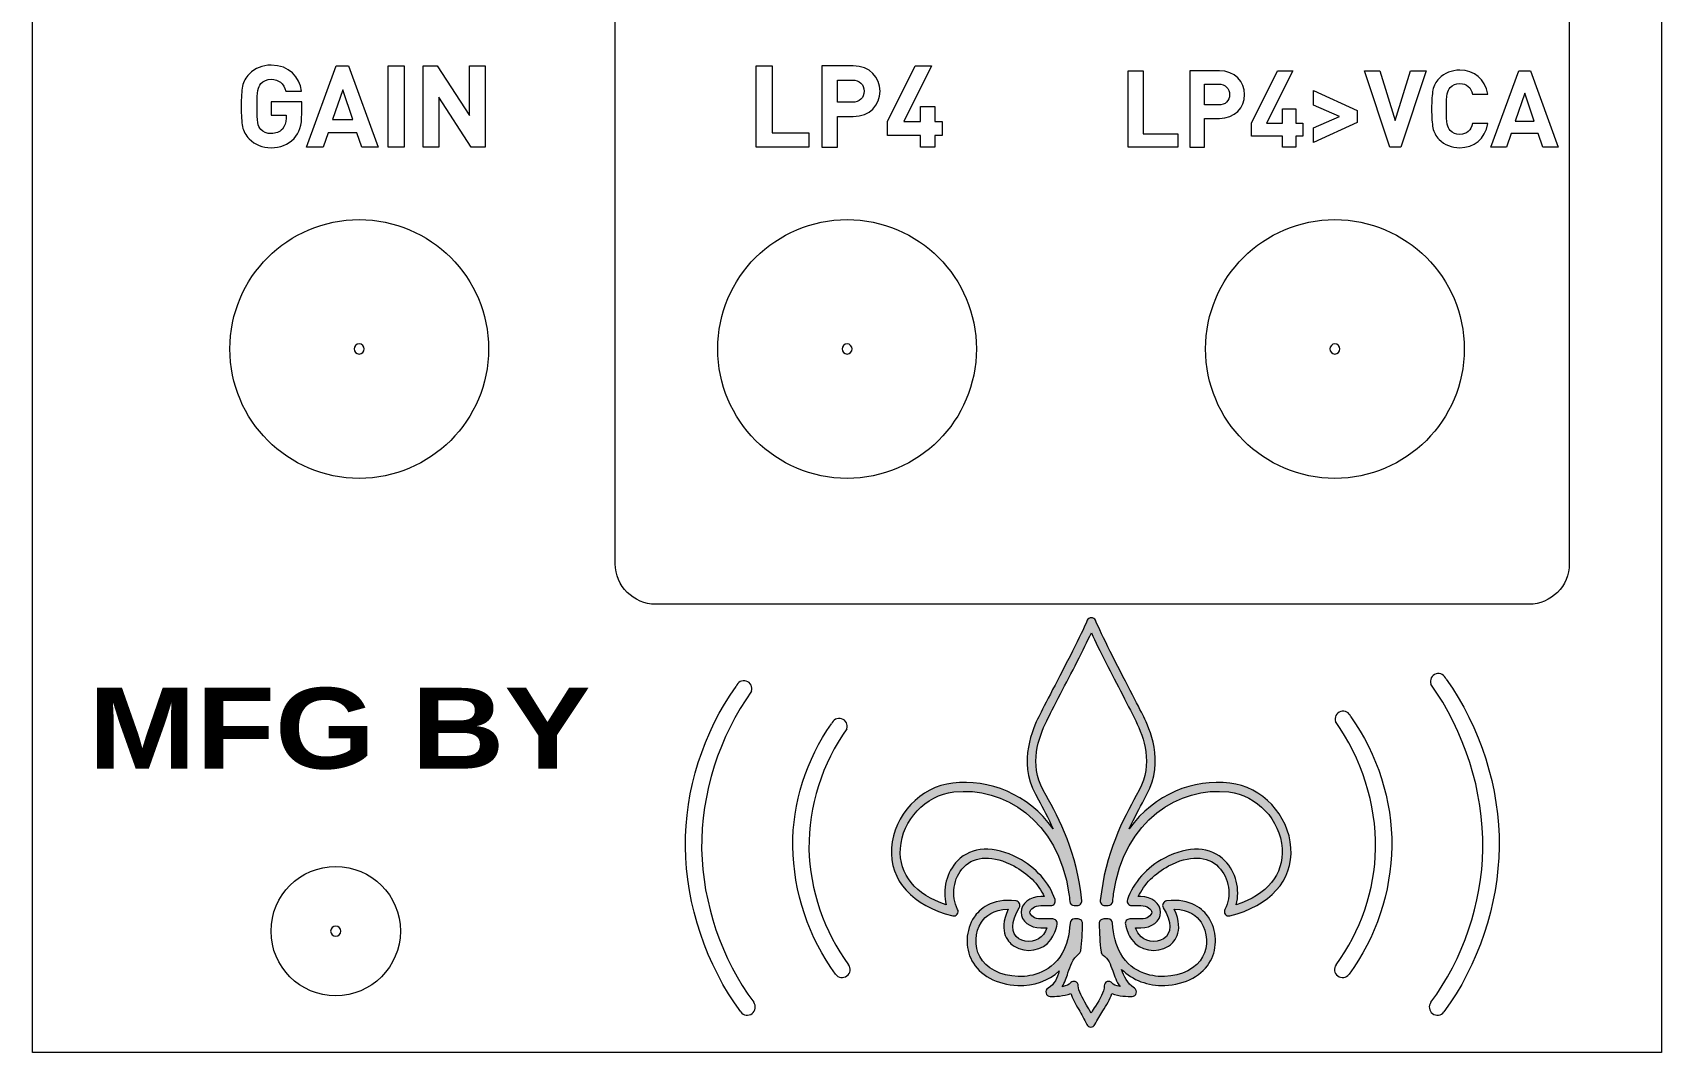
# Model space of a CAD drawing. Header units: inches. Extents: x 85 to 125, y -208 to -80.
# Drawn here: x 84.81 to 125.11, y -208.33 to -183.1 of the extents above; entities that cross this region are included whole.
import ezdxf

# ---------------------------------------------------------------- set-up
doc = ezdxf.new("R2010")
doc.units = ezdxf.units.IN
doc.header["$MEASUREMENT"] = 0
doc.layers.add('cut rectangle', color=7, linetype='Continuous')
doc.layers.add('drawing', color=7, linetype='Continuous')

# ---------------------------------------------------------------- blocks, each defined once
blk = doc.blocks.new('block 8')
at = {"layer": 'drawing', "color": 7, "lineweight": 9, "true_color": 0xffffff}
for points in [[(92.949, -185.935), (92.83, -185.579), (92.116, -185.579), (91.995, -185.935), (91.586, -185.935), (92.317, -183.926), (92.624, -183.926), (93.358, -185.935), (92.949, -185.935)], [(93.607, -185.935), (93.607, -183.926), (93.999, -183.926), (93.999, -185.935), (93.607, -185.935)], [(95.656, -185.935), (94.86, -184.702), (94.86, -185.935), (94.468, -185.935), (94.468, -183.926), (94.818, -183.926), (95.613, -185.156), (95.613, -183.926), (96.006, -183.926), (96.006, -185.935), (95.656, -185.935)], [(92.48, -184.519), (92.226, -185.249), (92.726, -185.249), (92.48, -184.519)]]:
    blk.add_lwpolyline(points, dxfattribs=at)
blk.add_open_spline([(91.274, -185.723), (91.119, -185.881), (90.933, -185.952), (90.707, -185.952), (90.493, -185.952), (90.312, -185.878), (90.165, -185.732), (90.078, -185.644), (90.024, -185.543), (90.002, -185.43), (89.979, -185.317), (89.968, -185.151), (89.968, -184.93), (89.968, -184.711), (89.979, -184.544), (90.002, -184.431), (90.024, -184.315), (90.078, -184.217), (90.165, -184.129), (90.312, -183.983), (90.493, -183.909), (90.707, -183.909), (91.164, -183.909), (91.41, -184.203), (91.463, -184.552), (91.463, -184.552), (91.068, -184.552), (91.068, -184.552), (91.02, -184.358), (90.902, -184.259), (90.707, -184.259), (90.603, -184.259), (90.518, -184.296), (90.456, -184.366), (90.383, -184.459), (90.36, -184.533), (90.36, -184.93), (90.36, -185.326), (90.377, -185.405), (90.456, -185.498), (90.515, -185.568), (90.6, -185.602), (90.707, -185.602), (90.823, -185.602), (90.916, -185.565), (90.987, -185.489), (91.046, -185.422), (91.077, -185.331), (91.077, -185.221), (91.077, -185.221), (91.077, -185.145), (91.077, -185.145), (91.077, -185.145), (90.707, -185.145), (90.707, -185.145), (90.707, -185.145), (90.707, -184.818), (90.707, -184.818), (90.707, -184.818), (91.466, -184.818), (91.466, -184.818), (91.466, -184.818), (91.466, -185.111), (91.466, -185.111), (91.466, -185.405), (91.413, -185.577), (91.274, -185.723)], degree=3, knots=[0, 0, 0, 0, 1, 1, 1, 2, 2, 2, 3, 3, 3, 4, 4, 4, 5, 5, 5, 6, 6, 6, 7, 7, 7, 8, 8, 8, 9, 9, 9, 10, 10, 10, 11, 11, 11, 12, 12, 12, 13, 13, 13, 14, 14, 14, 15, 15, 15, 16, 16, 16, 17, 17, 17, 18, 18, 18, 19, 19, 19, 20, 20, 20, 21, 21, 21, 22, 22, 22, 22], dxfattribs=at)
blk = doc.blocks.new('block 9')
at = {"layer": 'drawing', "color": 7, "lineweight": 9, "true_color": 0xffffff}
for points in [[(114.901, -172.045), (115.294, -172.045), (115.294, -173.705), (116.204, -173.705), (116.204, -174.054), (114.901, -174.054), (114.901, -172.045)], [(104.012, -185.935), (102.708, -185.935), (102.708, -183.926), (103.101, -183.926), (103.101, -185.585), (104.012, -185.585), (104.012, -185.935)], [(107.315, -185.65), (107.131, -185.65), (107.131, -185.935), (106.779, -185.935), (106.779, -185.65), (105.958, -185.65), (105.958, -185.303), (106.646, -183.926), (107.047, -183.926), (106.359, -185.303), (106.779, -185.303), (106.779, -184.928), (107.131, -184.928), (107.131, -185.303), (107.315, -185.303), (107.315, -185.65)], [(113.14, -185.935), (111.916, -185.935), (111.916, -184.049), (112.285, -184.049), (112.285, -185.607), (113.14, -185.607), (113.14, -185.935)], [(116.237, -185.668), (116.065, -185.668), (116.065, -185.935), (115.733, -185.935), (115.733, -185.668), (114.962, -185.668), (114.962, -185.342), (115.609, -184.049), (115.985, -184.049), (115.339, -185.342), (115.733, -185.342), (115.733, -184.989), (116.065, -184.989), (116.065, -185.342), (116.237, -185.342), (116.237, -185.668)], [(118.66, -185.935), (118.384, -185.935), (117.762, -184.049), (118.144, -184.049), (118.522, -185.278), (118.901, -184.049), (119.286, -184.049), (118.66, -185.935)], [(122.171, -185.935), (122.058, -185.601), (121.389, -185.601), (121.275, -185.935), (120.89, -185.935), (121.577, -184.049), (121.865, -184.049), (122.554, -185.935), (122.171, -185.935)], [(117.576, -185.329), (116.5, -185.824), (116.5, -185.461), (117.138, -185.18), (116.5, -184.896), (116.5, -184.533), (117.576, -185.029), (117.576, -185.329)], [(121.492, -185.291), (121.96, -185.291), (121.73, -184.605), (121.492, -185.291)]]:
    blk.add_lwpolyline(points, dxfattribs=at)
for points, knots in [([(121.828, -170.989), (121.828, -170.989), (100.224, -170.989), (100.224, -170.989), (99.674, -170.989), (99.224, -171.44), (99.224, -171.99), (99.224, -171.99), (99.224, -196.242), (99.224, -196.242), (99.224, -196.793), (99.674, -197.243), (100.224, -197.243), (100.224, -197.243), (121.828, -197.243), (121.828, -197.243), (122.378, -197.243), (122.828, -196.793), (122.828, -196.242), (122.828, -196.242), (122.828, -171.99), (122.828, -171.99), (122.828, -171.44), (122.378, -170.989), (121.828, -170.989)], [0, 0, 0, 0, 1, 1, 1, 2, 2, 2, 3, 3, 3, 4, 4, 4, 5, 5, 5, 6, 6, 6, 7, 7, 7, 8, 8, 8, 8]), ([(103.432, -174.054), (103.432, -174.054), (102.591, -174.054), (102.591, -174.054), (102.591, -174.054), (102.591, -172.045), (102.591, -172.045), (102.591, -172.045), (103.398, -172.045), (103.398, -172.045), (103.791, -172.045), (104.019, -172.265), (104.019, -172.61), (104.019, -172.833), (103.872, -172.977), (103.771, -173.025), (103.892, -173.081), (104.047, -173.208), (104.047, -173.476), (104.047, -173.851), (103.791, -174.054), (103.432, -174.054)], [0, 0, 0, 0, 1, 1, 1, 2, 2, 2, 3, 3, 3, 4, 4, 4, 5, 5, 5, 6, 6, 6, 7, 7, 7, 7]), ([(105.228, -173.298), (105.228, -173.298), (104.841, -173.298), (104.841, -173.298), (104.841, -173.298), (104.841, -174.054), (104.841, -174.054), (104.841, -174.054), (104.449, -174.054), (104.449, -174.054), (104.449, -174.054), (104.449, -172.045), (104.449, -172.045), (104.449, -172.045), (105.228, -172.045), (105.228, -172.045), (105.642, -172.045), (105.891, -172.33), (105.891, -172.672), (105.891, -173.013), (105.642, -173.298), (105.228, -173.298)], [0, 0, 0, 0, 1, 1, 1, 2, 2, 2, 3, 3, 3, 4, 4, 4, 5, 5, 5, 6, 6, 6, 7, 7, 7, 7]), ([(107.376, -173.724), (107.376, -173.724), (107.376, -174.054), (107.376, -174.054), (107.376, -174.054), (106.154, -174.054), (106.154, -174.054), (106.154, -174.054), (106.154, -173.724), (106.154, -173.724), (106.154, -173.724), (106.905, -172.853), (106.905, -172.853), (106.978, -172.765), (107.009, -172.703), (107.009, -172.61), (107.009, -172.46), (106.921, -172.358), (106.766, -172.358), (106.645, -172.358), (106.521, -172.42), (106.521, -172.615), (106.521, -172.615), (106.154, -172.615), (106.154, -172.615), (106.154, -172.249), (106.422, -172.028), (106.766, -172.028), (107.122, -172.028), (107.376, -172.251), (107.376, -172.613), (107.376, -172.807), (107.3, -172.912), (107.161, -173.073), (107.161, -173.073), (106.6, -173.724), (106.6, -173.724), (106.6, -173.724), (107.376, -173.724), (107.376, -173.724)], [0, 0, 0, 0, 1, 1, 1, 2, 2, 2, 3, 3, 3, 4, 4, 4, 5, 5, 5, 6, 6, 6, 7, 7, 7, 8, 8, 8, 9, 9, 9, 10, 10, 10, 11, 11, 11, 12, 12, 12, 13, 13, 13, 13]), ([(116.524, -172.045), (116.524, -172.045), (117.303, -172.045), (117.303, -172.045), (117.718, -172.045), (117.966, -172.33), (117.966, -172.672), (117.966, -173.013), (117.718, -173.298), (117.303, -173.298), (117.303, -173.298), (116.916, -173.298), (116.916, -173.298), (116.916, -173.298), (116.916, -174.054), (116.916, -174.054), (116.916, -174.054), (116.524, -174.054), (116.524, -174.054), (116.524, -174.054), (116.524, -172.045), (116.524, -172.045)], [0, 0, 0, 0, 1, 1, 1, 2, 2, 2, 3, 3, 3, 4, 4, 4, 5, 5, 5, 6, 6, 6, 7, 7, 7, 7]), ([(118.229, -173.724), (118.229, -173.724), (118.98, -172.853), (118.98, -172.853), (119.054, -172.765), (119.085, -172.703), (119.085, -172.61), (119.085, -172.46), (118.997, -172.358), (118.841, -172.358), (118.72, -172.358), (118.596, -172.42), (118.596, -172.615), (118.596, -172.615), (118.229, -172.615), (118.229, -172.615), (118.229, -172.249), (118.497, -172.028), (118.841, -172.028), (119.197, -172.028), (119.451, -172.251), (119.451, -172.613), (119.451, -172.807), (119.375, -172.912), (119.237, -173.073), (119.237, -173.073), (118.675, -173.724), (118.675, -173.724), (118.675, -173.724), (119.451, -173.724), (119.451, -173.724), (119.451, -173.724), (119.451, -174.054), (119.451, -174.054), (119.451, -174.054), (118.229, -174.054), (118.229, -174.054), (118.229, -174.054), (118.229, -173.724), (118.229, -173.724)], [0, 0, 0, 0, 1, 1, 1, 2, 2, 2, 3, 3, 3, 4, 4, 4, 5, 5, 5, 6, 6, 6, 7, 7, 7, 8, 8, 8, 9, 9, 9, 10, 10, 10, 11, 11, 11, 12, 12, 12, 13, 13, 13, 13]), ([(103.627, -172.627), (103.627, -172.489), (103.534, -172.395), (103.367, -172.395), (103.367, -172.395), (102.984, -172.395), (102.984, -172.395), (102.984, -172.395), (102.984, -172.858), (102.984, -172.858), (102.984, -172.858), (103.367, -172.858), (103.367, -172.858), (103.534, -172.858), (103.627, -172.765), (103.627, -172.627)], [0, 0, 0, 0, 1, 1, 1, 2, 2, 2, 3, 3, 3, 4, 4, 4, 5, 5, 5, 5]), ([(105.208, -172.395), (105.208, -172.395), (104.841, -172.395), (104.841, -172.395), (104.841, -172.395), (104.841, -172.946), (104.841, -172.946), (104.841, -172.946), (105.208, -172.946), (105.208, -172.946), (105.386, -172.946), (105.498, -172.836), (105.498, -172.672), (105.498, -172.508), (105.386, -172.395), (105.208, -172.395)], [0, 0, 0, 0, 1, 1, 1, 2, 2, 2, 3, 3, 3, 4, 4, 4, 5, 5, 5, 5]), ([(117.574, -172.672), (117.574, -172.508), (117.461, -172.395), (117.283, -172.395), (117.283, -172.395), (116.916, -172.395), (116.916, -172.395), (116.916, -172.395), (116.916, -172.946), (116.916, -172.946), (116.916, -172.946), (117.283, -172.946), (117.283, -172.946), (117.461, -172.946), (117.574, -172.836), (117.574, -172.672)], [0, 0, 0, 0, 1, 1, 1, 2, 2, 2, 3, 3, 3, 4, 4, 4, 5, 5, 5, 5]), ([(103.393, -173.211), (103.393, -173.211), (102.984, -173.211), (102.984, -173.211), (102.984, -173.211), (102.984, -173.705), (102.984, -173.705), (102.984, -173.705), (103.393, -173.705), (103.393, -173.705), (103.57, -173.705), (103.655, -173.592), (103.655, -173.456), (103.655, -173.321), (103.57, -173.211), (103.393, -173.211)], [0, 0, 0, 0, 1, 1, 1, 2, 2, 2, 3, 3, 3, 4, 4, 4, 5, 5, 5, 5]), ([(105.111, -185.179), (105.111, -185.179), (104.724, -185.179), (104.724, -185.179), (104.724, -185.179), (104.724, -185.935), (104.724, -185.935), (104.724, -185.935), (104.332, -185.935), (104.332, -185.935), (104.332, -185.935), (104.332, -183.926), (104.332, -183.926), (104.332, -183.926), (105.111, -183.926), (105.111, -183.926), (105.525, -183.926), (105.773, -184.211), (105.773, -184.552), (105.773, -184.894), (105.525, -185.179), (105.111, -185.179)], [0, 0, 0, 0, 1, 1, 1, 2, 2, 2, 3, 3, 3, 4, 4, 4, 5, 5, 5, 6, 6, 6, 7, 7, 7, 7]), ([(114.169, -185.225), (114.169, -185.225), (113.806, -185.225), (113.806, -185.225), (113.806, -185.225), (113.806, -185.935), (113.806, -185.935), (113.806, -185.935), (113.438, -185.935), (113.438, -185.935), (113.438, -185.935), (113.438, -184.049), (113.438, -184.049), (113.438, -184.049), (114.169, -184.049), (114.169, -184.049), (114.558, -184.049), (114.792, -184.316), (114.792, -184.637), (114.792, -184.957), (114.558, -185.225), (114.169, -185.225)], [0, 0, 0, 0, 1, 1, 1, 2, 2, 2, 3, 3, 3, 4, 4, 4, 5, 5, 5, 6, 6, 6, 7, 7, 7, 7]), ([(119.883, -185.524), (119.938, -185.591), (120.018, -185.622), (120.119, -185.622), (120.296, -185.622), (120.396, -185.516), (120.436, -185.355), (120.436, -185.355), (120.81, -185.355), (120.81, -185.355), (120.746, -185.739), (120.476, -185.951), (120.116, -185.951), (119.915, -185.951), (119.745, -185.882), (119.607, -185.744), (119.525, -185.662), (119.475, -185.567), (119.453, -185.461), (119.432, -185.355), (119.421, -185.199), (119.421, -184.992), (119.421, -184.785), (119.432, -184.629), (119.453, -184.523), (119.475, -184.414), (119.525, -184.322), (119.607, -184.24), (119.745, -184.102), (119.915, -184.033), (120.116, -184.033), (120.479, -184.033), (120.746, -184.245), (120.81, -184.629), (120.81, -184.629), (120.436, -184.629), (120.436, -184.629), (120.396, -184.467), (120.296, -184.362), (120.119, -184.362), (120.018, -184.362), (119.938, -184.393), (119.883, -184.459), (119.805, -184.541), (119.789, -184.626), (119.789, -184.992), (119.789, -185.358), (119.805, -185.442), (119.883, -185.524)], [0, 0, 0, 0, 1, 1, 1, 2, 2, 2, 3, 3, 3, 4, 4, 4, 5, 5, 5, 6, 6, 6, 7, 7, 7, 8, 8, 8, 9, 9, 9, 10, 10, 10, 11, 11, 11, 12, 12, 12, 13, 13, 13, 14, 14, 14, 15, 15, 15, 16, 16, 16, 16]), ([(105.091, -184.276), (105.091, -184.276), (104.724, -184.276), (104.724, -184.276), (104.724, -184.276), (104.724, -184.826), (104.724, -184.826), (104.724, -184.826), (105.091, -184.826), (105.091, -184.826), (105.268, -184.826), (105.381, -184.716), (105.381, -184.552), (105.381, -184.389), (105.268, -184.276), (105.091, -184.276)], [0, 0, 0, 0, 1, 1, 1, 2, 2, 2, 3, 3, 3, 4, 4, 4, 5, 5, 5, 5]), ([(114.15, -184.377), (114.15, -184.377), (113.806, -184.377), (113.806, -184.377), (113.806, -184.377), (113.806, -184.894), (113.806, -184.894), (113.806, -184.894), (114.15, -184.894), (114.15, -184.894), (114.318, -184.894), (114.423, -184.79), (114.423, -184.637), (114.423, -184.483), (114.318, -184.377), (114.15, -184.377)], [0, 0, 0, 0, 1, 1, 1, 2, 2, 2, 3, 3, 3, 4, 4, 4, 5, 5, 5, 5])]:
    blk.add_open_spline(points, degree=3, knots=knots, dxfattribs=at)
blk = doc.blocks.new('block 10')
at = {"layer": 'cut rectangle', "color": 7, "lineweight": 15, "true_color": 0xffffff}
blk.add_open_spline([(121.092, -203.244), (121.074, -204.679), (120.579, -206.175), (119.723, -207.327)], degree=3, dxfattribs=at)
blk = doc.blocks.new('block 11')
at = {"layer": 'cut rectangle', "color": 7, "lineweight": 15, "true_color": 0xffffff}
blk.add_open_spline([(119.781, -199.098), (120.629, -200.273), (121.11, -201.795), (121.092, -203.244)], degree=3, dxfattribs=at)
blk = doc.blocks.new('block 12')
at = {"layer": 'cut rectangle', "color": 7, "lineweight": 15, "true_color": 0xffffff}
blk.add_open_spline([(120.692, -203.303), (120.71, -201.875), (120.236, -200.376), (119.4, -199.218)], degree=3, dxfattribs=at)
blk = doc.blocks.new('block 13')
at = {"layer": 'cut rectangle', "color": 7, "lineweight": 15, "true_color": 0xffffff}
blk.add_open_spline([(119.403, -207.089), (120.198, -206.019), (120.669, -204.636), (120.692, -203.303)], degree=3, dxfattribs=at)
blk = doc.blocks.new('block 14')
at = {"layer": 'cut rectangle', "color": 7, "lineweight": 15, "true_color": 0xffffff}
blk.add_open_spline([(118.436, -203.233), (118.422, -204.345), (118.041, -205.505), (117.378, -206.397)], degree=3, dxfattribs=at)
blk = doc.blocks.new('block 15')
at = {"layer": 'cut rectangle', "color": 7, "lineweight": 15, "true_color": 0xffffff}
blk.add_open_spline([(117.422, -200.028), (118.078, -200.937), (118.45, -202.113), (118.436, -203.233)], degree=3, dxfattribs=at)
blk = doc.blocks.new('block 16')
at = {"layer": 'cut rectangle', "color": 7, "lineweight": 15, "true_color": 0xffffff}
blk.add_open_spline([(118.036, -203.292), (118.05, -202.193), (117.685, -201.04), (117.042, -200.148)], degree=3, dxfattribs=at)
blk = doc.blocks.new('block 17')
at = {"layer": 'cut rectangle', "color": 7, "lineweight": 15, "true_color": 0xffffff}
blk.add_open_spline([(117.057, -206.159), (117.66, -205.349), (118.017, -204.302), (118.036, -203.292)], degree=3, dxfattribs=at)
blk = doc.blocks.new('block 18')
at = {"layer": 'cut rectangle', "color": 7, "lineweight": 15, "true_color": 0xffffff}
blk.add_open_spline([(104.016, -203.292), (104.035, -204.302), (104.392, -205.349), (104.994, -206.159)], degree=3, dxfattribs=at)
blk = doc.blocks.new('block 19')
at = {"layer": 'cut rectangle', "color": 7, "lineweight": 15, "true_color": 0xffffff}
blk.add_open_spline([(104.954, -200.325), (104.347, -201.166), (104.003, -202.255), (104.016, -203.292)], degree=3, dxfattribs=at)
blk = doc.blocks.new('block 20')
at = {"layer": 'cut rectangle', "color": 7, "lineweight": 15, "true_color": 0xffffff}
blk.add_open_spline([(103.616, -203.233), (103.603, -202.175), (103.954, -201.063), (104.574, -200.205)], degree=3, dxfattribs=at)
blk = doc.blocks.new('block 21')
at = {"layer": 'cut rectangle', "color": 7, "lineweight": 15, "true_color": 0xffffff}
blk.add_open_spline([(104.674, -206.397), (104.011, -205.505), (103.63, -204.345), (103.616, -203.233)], degree=3, dxfattribs=at)
blk = doc.blocks.new('block 22')
at = {"layer": 'cut rectangle', "color": 7, "lineweight": 15, "true_color": 0xffffff}
blk.add_open_spline([(101.36, -203.303), (101.383, -204.636), (101.854, -206.019), (102.649, -207.089)], degree=3, dxfattribs=at)
blk = doc.blocks.new('block 23')
at = {"layer": 'cut rectangle', "color": 7, "lineweight": 15, "true_color": 0xffffff}
blk.add_open_spline([(102.595, -199.395), (101.796, -200.503), (101.343, -201.937), (101.36, -203.303)], degree=3, dxfattribs=at)
blk = doc.blocks.new('block 24')
at = {"layer": 'cut rectangle', "color": 7, "lineweight": 15, "true_color": 0xffffff}
blk.add_open_spline([(100.96, -203.244), (100.943, -201.857), (101.403, -200.4), (102.215, -199.275)], degree=3, dxfattribs=at)
blk = doc.blocks.new('block 25')
at = {"layer": 'cut rectangle', "color": 7, "lineweight": 15, "true_color": 0xffffff}
blk.add_open_spline([(102.329, -207.327), (101.473, -206.175), (100.978, -204.679), (100.96, -203.244)], degree=3, dxfattribs=at)
blk = doc.blocks.new('block 26')
at = {"layer": 'cut rectangle', "true_color": 0xffffff}
h = blk.add_hatch(color=7, dxfattribs=at)
h.dxf.hatch_style = 2
edge = h.paths.add_edge_path()
edge.add_spline(control_points=[(110.989, -207.704), (110.989, -207.704), (110.988, -207.704), (110.988, -207.704), (110.945, -207.703), (110.906, -207.678), (110.889, -207.638), (110.831, -207.508), (110.76, -207.386), (110.691, -207.268), (110.608, -207.125), (110.533, -206.995), (110.491, -206.87), (110.322, -206.942), (110.096, -206.946), (109.985, -206.943), (109.936, -206.942), (109.894, -206.909), (109.882, -206.862), (109.869, -206.815), (109.889, -206.765), (109.931, -206.739), (110.1, -206.636), (110.15, -206.493), (110.209, -206.313), (109.943, -206.554), (109.586, -206.691), (109.182, -206.672), (108.675, -206.657), (108.22, -206.412), (108.048, -206.061), (107.869, -205.745), (107.889, -205.3), (108.101, -204.985), (108.226, -204.801), (108.525, -204.503), (109.138, -204.583), (109.174, -204.588), (109.206, -204.611), (109.222, -204.645), (109.238, -204.678), (109.237, -204.717), (109.218, -204.749), (109.006, -205.104), (109.002, -205.385), (109.208, -205.518), (109.398, -205.641), (109.695, -205.59), (109.818, -205.413), (109.853, -205.362), (109.882, -205.308), (109.904, -205.249), (109.904, -205.249), (109.755, -205.249), (109.755, -205.249), (109.479, -205.249), (109.263, -205.079), (109.263, -204.863), (109.263, -204.646), (109.479, -204.476), (109.755, -204.476), (109.755, -204.476), (109.837, -204.476), (109.837, -204.476), (109.691, -204.166), (109.425, -203.895), (109.087, -203.717), (108.573, -203.446), (108.132, -203.456), (107.848, -203.743), (107.587, -204.007), (107.519, -204.467), (107.694, -204.791), (107.715, -204.83), (107.711, -204.877), (107.684, -204.911), (107.658, -204.945), (107.614, -204.961), (107.571, -204.95), (106.572, -204.704), (106.007, -204.076), (106.059, -203.27), (106.11, -202.462), (106.775, -201.759), (107.571, -201.668), (108.468, -201.563), (109.437, -201.935), (110.058, -202.796), (109.934, -202.525), (109.805, -202.288), (109.691, -202.078), (109.691, -202.078), (109.618, -201.944), (109.618, -201.944), (109.175, -201.118), (109.57, -200.299), (109.699, -200.03), (109.76, -199.905), (109.89, -199.654), (110.045, -199.356), (110.348, -198.774), (110.763, -197.976), (110.9, -197.639), (110.933, -197.556), (111.07, -197.556), (111.104, -197.639), (111.242, -197.98), (111.66, -198.788), (111.965, -199.377), (112.114, -199.666), (112.239, -199.908), (112.298, -200.03), (112.428, -200.3), (112.822, -201.119), (112.379, -201.944), (112.379, -201.944), (112.307, -202.076), (112.307, -202.076), (112.197, -202.279), (112.067, -202.519), (111.94, -202.798), (112.561, -201.935), (113.531, -201.562), (114.429, -201.668), (115.225, -201.759), (115.889, -202.462), (115.941, -203.269), (115.993, -204.075), (115.427, -204.704), (114.429, -204.95), (114.385, -204.96), (114.342, -204.945), (114.316, -204.911), (114.289, -204.877), (114.285, -204.83), (114.306, -204.791), (114.481, -204.467), (114.413, -204.007), (114.152, -203.743), (113.867, -203.456), (113.428, -203.446), (112.913, -203.717), (112.575, -203.895), (112.309, -204.166), (112.163, -204.476), (112.163, -204.476), (112.224, -204.476), (112.224, -204.476), (112.5, -204.476), (112.716, -204.646), (112.716, -204.863), (112.716, -205.079), (112.5, -205.249), (112.224, -205.249), (112.224, -205.249), (112.096, -205.249), (112.096, -205.249), (112.118, -205.308), (112.146, -205.363), (112.182, -205.414), (112.305, -205.59), (112.601, -205.641), (112.791, -205.518), (112.997, -205.385), (112.994, -205.104), (112.782, -204.749), (112.763, -204.717), (112.761, -204.678), (112.777, -204.645), (112.793, -204.611), (112.825, -204.588), (112.862, -204.583), (113.475, -204.501), (113.774, -204.8), (113.899, -204.985), (114.111, -205.3), (114.131, -205.745), (113.948, -206.067), (113.78, -206.411), (113.325, -206.657), (112.818, -206.672), (112.403, -206.691), (112.02, -206.54), (111.751, -206.275), (111.813, -206.451), (111.879, -206.617), (112.07, -206.741), (112.11, -206.768), (112.128, -206.817), (112.115, -206.863), (112.102, -206.909), (112.06, -206.942), (112.012, -206.943), (111.903, -206.945), (111.68, -206.942), (111.511, -206.872), (111.467, -207.02), (111.379, -207.158), (111.286, -207.302), (111.218, -207.409), (111.147, -207.519), (111.088, -207.641), (111.07, -207.68), (111.032, -207.704), (110.989, -207.704)], knot_values=[0, 0, 0, 0, 1, 1, 1, 2, 2, 2, 3, 3, 3, 4, 4, 4, 5, 5, 5, 6, 6, 6, 7, 7, 7, 8, 8, 8, 9, 9, 9, 10, 10, 10, 11, 11, 11, 12, 12, 12, 13, 13, 13, 14, 14, 14, 15, 15, 15, 16, 16, 16, 17, 17, 17, 18, 18, 18, 19, 19, 19, 20, 20, 20, 21, 21, 21, 22, 22, 22, 23, 23, 23, 24, 24, 24, 25, 25, 25, 26, 26, 26, 27, 27, 27, 28, 28, 28, 29, 29, 29, 30, 30, 30, 31, 31, 31, 32, 32, 32, 33, 33, 33, 34, 34, 34, 35, 35, 35, 36, 36, 36, 37, 37, 37, 38, 38, 38, 39, 39, 39, 40, 40, 40, 41, 41, 41, 42, 42, 42, 43, 43, 43, 44, 44, 44, 45, 45, 45, 46, 46, 46, 47, 47, 47, 48, 48, 48, 49, 49, 49, 50, 50, 50, 51, 51, 51, 52, 52, 52, 53, 53, 53, 54, 54, 54, 55, 55, 55, 56, 56, 56, 57, 57, 57, 58, 58, 58, 59, 59, 59, 60, 60, 60, 61, 61, 61, 62, 62, 62, 63, 63, 63, 64, 64, 64, 65, 65, 65, 66, 66, 66, 67, 67, 67, 68, 68, 68, 68], degree=3, periodic=1)
edge = h.paths.add_edge_path()
edge.add_spline(control_points=[(110.568, -206.573), (110.579, -206.573), (110.59, -206.575), (110.601, -206.579), (110.647, -206.593), (110.678, -206.635), (110.678, -206.683), (110.678, -206.806), (110.777, -206.977), (110.882, -207.157), (110.918, -207.219), (110.956, -207.286), (110.994, -207.355), (111.03, -207.294), (111.067, -207.237), (111.101, -207.184), (111.218, -207.001), (111.32, -206.843), (111.32, -206.683), (111.32, -206.635), (111.35, -206.593), (111.396, -206.579), (111.44, -206.564), (111.491, -206.58), (111.519, -206.619), (111.539, -206.647), (111.603, -206.682), (111.715, -206.703), (111.622, -206.576), (111.575, -206.438), (111.53, -206.311), (111.474, -206.148), (111.425, -206.007), (111.292, -205.921), (111.265, -205.904), (111.247, -205.875), (111.242, -205.842), (111.214, -205.61), (111.199, -205.374), (111.198, -205.14), (111.197, -205.111), (111.209, -205.082), (111.23, -205.062), (111.25, -205.041), (111.278, -205.029), (111.308, -205.029), (111.308, -205.029), (111.415, -205.029), (111.415, -205.029), (111.473, -205.029), (111.52, -205.074), (111.525, -205.132), (111.546, -205.434), (111.611, -205.685), (111.72, -205.876), (112.026, -206.417), (112.589, -206.459), (112.812, -206.452), (113.239, -206.439), (113.617, -206.243), (113.754, -205.965), (113.898, -205.71), (113.881, -205.352), (113.716, -205.108), (113.614, -204.957), (113.42, -204.79), (113.062, -204.79), (113.059, -204.79), (113.056, -204.79), (113.053, -204.79), (113.328, -205.37), (113.019, -205.632), (112.91, -205.703), (112.618, -205.891), (112.194, -205.815), (112.001, -205.54), (111.923, -205.426), (111.87, -205.298), (111.844, -205.159), (111.838, -205.127), (111.847, -205.094), (111.867, -205.069), (111.888, -205.044), (111.919, -205.029), (111.952, -205.029), (111.952, -205.029), (112.224, -205.029), (112.224, -205.029), (112.385, -205.029), (112.496, -204.941), (112.496, -204.863), (112.496, -204.784), (112.385, -204.696), (112.224, -204.696), (112.224, -204.696), (112.001, -204.696), (112.001, -204.696), (111.965, -204.696), (111.932, -204.679), (111.912, -204.65), (111.891, -204.621), (111.885, -204.585), (111.896, -204.551), (112.038, -204.128), (112.371, -203.753), (112.811, -203.522), (113.41, -203.207), (113.955, -203.231), (114.308, -203.588), (114.583, -203.866), (114.687, -204.302), (114.586, -204.677), (115.351, -204.428), (115.763, -203.928), (115.721, -203.283), (115.676, -202.579), (115.097, -201.966), (114.404, -201.886), (113.184, -201.749), (111.815, -202.566), (111.554, -204.405), (111.545, -204.468), (111.538, -204.532), (111.532, -204.596), (111.527, -204.653), (111.479, -204.696), (111.422, -204.696), (111.422, -204.696), (111.333, -204.696), (111.333, -204.696), (111.302, -204.696), (111.273, -204.683), (111.252, -204.66), (111.231, -204.637), (111.221, -204.606), (111.224, -204.575), (111.338, -203.401), (111.805, -202.541), (112.114, -201.971), (112.114, -201.971), (112.185, -201.84), (112.185, -201.84), (112.535, -201.189), (112.304, -200.55), (112.1, -200.125), (112.042, -200.005), (111.918, -199.765), (111.769, -199.478), (111.518, -198.992), (111.19, -198.359), (111.002, -197.953), (110.818, -198.347), (110.503, -198.953), (110.241, -199.457), (110.087, -199.753), (109.957, -200.002), (109.898, -200.125), (109.694, -200.549), (109.462, -201.188), (109.812, -201.84), (109.812, -201.84), (109.885, -201.973), (109.885, -201.973), (110.193, -202.54), (110.659, -203.397), (110.765, -204.576), (110.767, -204.607), (110.757, -204.637), (110.736, -204.66), (110.715, -204.683), (110.686, -204.696), (110.655, -204.696), (110.655, -204.696), (110.577, -204.696), (110.577, -204.696), (110.52, -204.696), (110.473, -204.653), (110.468, -204.596), (110.462, -204.532), (110.454, -204.467), (110.446, -204.405), (110.185, -202.567), (108.82, -201.749), (107.596, -201.886), (106.902, -201.966), (106.324, -202.58), (106.278, -203.284), (106.237, -203.929), (106.648, -204.428), (107.414, -204.677), (107.313, -204.302), (107.416, -203.866), (107.692, -203.588), (108.044, -203.231), (108.59, -203.208), (109.189, -203.522), (109.629, -203.754), (109.962, -204.128), (110.104, -204.551), (110.115, -204.585), (110.109, -204.621), (110.088, -204.65), (110.068, -204.679), (110.035, -204.696), (109.999, -204.696), (109.999, -204.696), (109.755, -204.696), (109.755, -204.696), (109.594, -204.696), (109.483, -204.784), (109.483, -204.863), (109.483, -204.941), (109.594, -205.029), (109.755, -205.029), (109.755, -205.029), (110.047, -205.029), (110.047, -205.029), (110.08, -205.029), (110.111, -205.044), (110.132, -205.069), (110.153, -205.094), (110.161, -205.127), (110.156, -205.159), (110.13, -205.298), (110.077, -205.426), (109.998, -205.539), (109.806, -205.815), (109.382, -205.892), (109.089, -205.703), (108.98, -205.632), (108.672, -205.37), (108.946, -204.79), (108.943, -204.79), (108.94, -204.79), (108.937, -204.79), (108.579, -204.79), (108.386, -204.956), (108.284, -205.108), (108.119, -205.352), (108.102, -205.71), (108.243, -205.958), (108.382, -206.243), (108.761, -206.439), (109.189, -206.452), (109.412, -206.459), (109.974, -206.417), (110.28, -205.876), (110.388, -205.685), (110.454, -205.435), (110.476, -205.131), (110.479, -205.074), (110.527, -205.029), (110.585, -205.029), (110.585, -205.029), (110.677, -205.029), (110.677, -205.029), (110.706, -205.029), (110.734, -205.041), (110.755, -205.062), (110.776, -205.083), (110.787, -205.111), (110.787, -205.14), (110.785, -205.362), (110.769, -205.588), (110.742, -205.813), (110.738, -205.841), (110.724, -205.867), (110.703, -205.884), (110.534, -206.023), (110.48, -206.188), (110.424, -206.364), (110.386, -206.479), (110.348, -206.597), (110.278, -206.704), (110.393, -206.683), (110.458, -206.648), (110.478, -206.619), (110.499, -206.59), (110.533, -206.573), (110.568, -206.573)], knot_values=[0, 0, 0, 0, 1, 1, 1, 2, 2, 2, 3, 3, 3, 4, 4, 4, 5, 5, 5, 6, 6, 6, 7, 7, 7, 8, 8, 8, 9, 9, 9, 10, 10, 10, 11, 11, 11, 12, 12, 12, 13, 13, 13, 14, 14, 14, 15, 15, 15, 16, 16, 16, 17, 17, 17, 18, 18, 18, 19, 19, 19, 20, 20, 20, 21, 21, 21, 22, 22, 22, 23, 23, 23, 24, 24, 24, 25, 25, 25, 26, 26, 26, 27, 27, 27, 28, 28, 28, 29, 29, 29, 30, 30, 30, 31, 31, 31, 32, 32, 32, 33, 33, 33, 34, 34, 34, 35, 35, 35, 36, 36, 36, 37, 37, 37, 38, 38, 38, 39, 39, 39, 40, 40, 40, 41, 41, 41, 42, 42, 42, 43, 43, 43, 44, 44, 44, 45, 45, 45, 46, 46, 46, 47, 47, 47, 48, 48, 48, 49, 49, 49, 50, 50, 50, 51, 51, 51, 52, 52, 52, 53, 53, 53, 54, 54, 54, 55, 55, 55, 56, 56, 56, 57, 57, 57, 58, 58, 58, 59, 59, 59, 60, 60, 60, 61, 61, 61, 62, 62, 62, 63, 63, 63, 64, 64, 64, 65, 65, 65, 66, 66, 66, 67, 67, 67, 68, 68, 68, 69, 69, 69, 70, 70, 70, 71, 71, 71, 72, 72, 72, 73, 73, 73, 74, 74, 74, 75, 75, 75, 76, 76, 76, 77, 77, 77, 78, 78, 78, 79, 79, 79, 80, 80, 80, 81, 81, 81, 82, 82, 82, 83, 83, 83, 84, 84, 84, 85, 85, 85, 86, 86, 86, 87, 87, 87, 88, 88, 88, 89, 89, 89, 90, 90, 90, 91, 91, 91, 92, 92, 92, 93, 93, 93, 93], degree=3, periodic=1)
at = {"layer": 'cut rectangle', "lineweight": 0}
for points, knots in [([(110.989, -207.704), (110.989, -207.704), (110.988, -207.704), (110.988, -207.704), (110.945, -207.703), (110.906, -207.678), (110.889, -207.638), (110.831, -207.508), (110.76, -207.386), (110.691, -207.268), (110.608, -207.125), (110.533, -206.995), (110.491, -206.87), (110.322, -206.942), (110.096, -206.946), (109.985, -206.943), (109.936, -206.942), (109.894, -206.909), (109.882, -206.862), (109.869, -206.815), (109.889, -206.765), (109.931, -206.739), (110.1, -206.636), (110.15, -206.493), (110.209, -206.313), (109.943, -206.554), (109.586, -206.691), (109.182, -206.672), (108.675, -206.657), (108.22, -206.412), (108.048, -206.061), (107.869, -205.745), (107.889, -205.3), (108.101, -204.985), (108.226, -204.801), (108.525, -204.503), (109.138, -204.583), (109.174, -204.588), (109.206, -204.611), (109.222, -204.645), (109.238, -204.678), (109.237, -204.717), (109.218, -204.749), (109.006, -205.104), (109.002, -205.385), (109.208, -205.518), (109.398, -205.641), (109.695, -205.59), (109.818, -205.413), (109.853, -205.362), (109.882, -205.308), (109.904, -205.249), (109.904, -205.249), (109.755, -205.249), (109.755, -205.249), (109.479, -205.249), (109.263, -205.079), (109.263, -204.863), (109.263, -204.646), (109.479, -204.476), (109.755, -204.476), (109.755, -204.476), (109.837, -204.476), (109.837, -204.476), (109.691, -204.166), (109.425, -203.895), (109.087, -203.717), (108.573, -203.446), (108.132, -203.456), (107.848, -203.743), (107.587, -204.007), (107.519, -204.467), (107.694, -204.791), (107.715, -204.83), (107.711, -204.877), (107.684, -204.911), (107.658, -204.945), (107.614, -204.961), (107.571, -204.95), (106.572, -204.704), (106.007, -204.076), (106.059, -203.27), (106.11, -202.462), (106.775, -201.759), (107.571, -201.668), (108.468, -201.563), (109.437, -201.935), (110.058, -202.796), (109.934, -202.525), (109.805, -202.288), (109.691, -202.078), (109.691, -202.078), (109.618, -201.944), (109.618, -201.944), (109.175, -201.118), (109.57, -200.299), (109.699, -200.03), (109.76, -199.905), (109.89, -199.654), (110.045, -199.356), (110.348, -198.774), (110.763, -197.976), (110.9, -197.639), (110.933, -197.556), (111.07, -197.556), (111.104, -197.639), (111.242, -197.98), (111.66, -198.788), (111.965, -199.377), (112.114, -199.666), (112.239, -199.908), (112.298, -200.03), (112.428, -200.3), (112.822, -201.119), (112.379, -201.944), (112.379, -201.944), (112.307, -202.076), (112.307, -202.076), (112.197, -202.279), (112.067, -202.519), (111.94, -202.798), (112.561, -201.935), (113.531, -201.562), (114.429, -201.668), (115.225, -201.759), (115.889, -202.462), (115.941, -203.269), (115.993, -204.075), (115.427, -204.704), (114.429, -204.95), (114.385, -204.96), (114.342, -204.945), (114.316, -204.911), (114.289, -204.877), (114.285, -204.83), (114.306, -204.791), (114.481, -204.467), (114.413, -204.007), (114.152, -203.743), (113.867, -203.456), (113.428, -203.446), (112.913, -203.717), (112.575, -203.895), (112.309, -204.166), (112.163, -204.476), (112.163, -204.476), (112.224, -204.476), (112.224, -204.476), (112.5, -204.476), (112.716, -204.646), (112.716, -204.863), (112.716, -205.079), (112.5, -205.249), (112.224, -205.249), (112.224, -205.249), (112.096, -205.249), (112.096, -205.249), (112.118, -205.308), (112.146, -205.363), (112.182, -205.414), (112.305, -205.59), (112.601, -205.641), (112.791, -205.518), (112.997, -205.385), (112.994, -205.104), (112.782, -204.749), (112.763, -204.717), (112.761, -204.678), (112.777, -204.645), (112.793, -204.611), (112.825, -204.588), (112.862, -204.583), (113.475, -204.501), (113.774, -204.8), (113.899, -204.985), (114.111, -205.3), (114.131, -205.745), (113.948, -206.067), (113.78, -206.411), (113.325, -206.657), (112.818, -206.672), (112.403, -206.691), (112.02, -206.54), (111.751, -206.275), (111.813, -206.451), (111.879, -206.617), (112.07, -206.741), (112.11, -206.768), (112.128, -206.817), (112.115, -206.863), (112.102, -206.909), (112.06, -206.942), (112.012, -206.943), (111.903, -206.945), (111.68, -206.942), (111.511, -206.872), (111.467, -207.02), (111.379, -207.158), (111.286, -207.302), (111.218, -207.409), (111.147, -207.519), (111.088, -207.641), (111.07, -207.68), (111.032, -207.704), (110.989, -207.704)], [0, 0, 0, 0, 1, 1, 1, 2, 2, 2, 3, 3, 3, 4, 4, 4, 5, 5, 5, 6, 6, 6, 7, 7, 7, 8, 8, 8, 9, 9, 9, 10, 10, 10, 11, 11, 11, 12, 12, 12, 13, 13, 13, 14, 14, 14, 15, 15, 15, 16, 16, 16, 17, 17, 17, 18, 18, 18, 19, 19, 19, 20, 20, 20, 21, 21, 21, 22, 22, 22, 23, 23, 23, 24, 24, 24, 25, 25, 25, 26, 26, 26, 27, 27, 27, 28, 28, 28, 29, 29, 29, 30, 30, 30, 31, 31, 31, 32, 32, 32, 33, 33, 33, 34, 34, 34, 35, 35, 35, 36, 36, 36, 37, 37, 37, 38, 38, 38, 39, 39, 39, 40, 40, 40, 41, 41, 41, 42, 42, 42, 43, 43, 43, 44, 44, 44, 45, 45, 45, 46, 46, 46, 47, 47, 47, 48, 48, 48, 49, 49, 49, 50, 50, 50, 51, 51, 51, 52, 52, 52, 53, 53, 53, 54, 54, 54, 55, 55, 55, 56, 56, 56, 57, 57, 57, 58, 58, 58, 59, 59, 59, 60, 60, 60, 61, 61, 61, 62, 62, 62, 63, 63, 63, 64, 64, 64, 65, 65, 65, 66, 66, 66, 67, 67, 67, 68, 68, 68, 68]), ([(110.568, -206.573), (110.579, -206.573), (110.59, -206.575), (110.601, -206.579), (110.647, -206.593), (110.678, -206.635), (110.678, -206.683), (110.678, -206.806), (110.777, -206.977), (110.882, -207.157), (110.918, -207.219), (110.956, -207.286), (110.994, -207.355), (111.03, -207.294), (111.067, -207.237), (111.101, -207.184), (111.218, -207.001), (111.32, -206.843), (111.32, -206.683), (111.32, -206.635), (111.35, -206.593), (111.396, -206.579), (111.44, -206.564), (111.491, -206.58), (111.519, -206.619), (111.539, -206.647), (111.603, -206.682), (111.715, -206.703), (111.622, -206.576), (111.575, -206.438), (111.53, -206.311), (111.474, -206.148), (111.425, -206.007), (111.292, -205.921), (111.265, -205.904), (111.247, -205.875), (111.242, -205.842), (111.214, -205.61), (111.199, -205.374), (111.198, -205.14), (111.197, -205.111), (111.209, -205.082), (111.23, -205.062), (111.25, -205.041), (111.278, -205.029), (111.308, -205.029), (111.308, -205.029), (111.415, -205.029), (111.415, -205.029), (111.473, -205.029), (111.52, -205.074), (111.525, -205.132), (111.546, -205.434), (111.611, -205.685), (111.72, -205.876), (112.026, -206.417), (112.589, -206.459), (112.812, -206.452), (113.239, -206.439), (113.617, -206.243), (113.754, -205.965), (113.898, -205.71), (113.881, -205.352), (113.716, -205.108), (113.614, -204.957), (113.42, -204.79), (113.062, -204.79), (113.059, -204.79), (113.056, -204.79), (113.053, -204.79), (113.328, -205.37), (113.019, -205.632), (112.91, -205.703), (112.618, -205.891), (112.194, -205.815), (112.001, -205.54), (111.923, -205.426), (111.87, -205.298), (111.844, -205.159), (111.838, -205.127), (111.847, -205.094), (111.867, -205.069), (111.888, -205.044), (111.919, -205.029), (111.952, -205.029), (111.952, -205.029), (112.224, -205.029), (112.224, -205.029), (112.385, -205.029), (112.496, -204.941), (112.496, -204.863), (112.496, -204.784), (112.385, -204.696), (112.224, -204.696), (112.224, -204.696), (112.001, -204.696), (112.001, -204.696), (111.965, -204.696), (111.932, -204.679), (111.912, -204.65), (111.891, -204.621), (111.885, -204.585), (111.896, -204.551), (112.038, -204.128), (112.371, -203.753), (112.811, -203.522), (113.41, -203.207), (113.955, -203.231), (114.308, -203.588), (114.583, -203.866), (114.687, -204.302), (114.586, -204.677), (115.351, -204.428), (115.763, -203.928), (115.721, -203.283), (115.676, -202.579), (115.097, -201.966), (114.404, -201.886), (113.184, -201.749), (111.815, -202.566), (111.554, -204.405), (111.545, -204.468), (111.538, -204.532), (111.532, -204.596), (111.527, -204.653), (111.479, -204.696), (111.422, -204.696), (111.422, -204.696), (111.333, -204.696), (111.333, -204.696), (111.302, -204.696), (111.273, -204.683), (111.252, -204.66), (111.231, -204.637), (111.221, -204.606), (111.224, -204.575), (111.338, -203.401), (111.805, -202.541), (112.114, -201.971), (112.114, -201.971), (112.185, -201.84), (112.185, -201.84), (112.535, -201.189), (112.304, -200.55), (112.1, -200.125), (112.042, -200.005), (111.918, -199.765), (111.769, -199.478), (111.518, -198.992), (111.19, -198.359), (111.002, -197.953), (110.818, -198.347), (110.503, -198.953), (110.241, -199.457), (110.087, -199.753), (109.957, -200.002), (109.898, -200.125), (109.694, -200.549), (109.462, -201.188), (109.812, -201.84), (109.812, -201.84), (109.885, -201.973), (109.885, -201.973), (110.193, -202.54), (110.659, -203.397), (110.765, -204.576), (110.767, -204.607), (110.757, -204.637), (110.736, -204.66), (110.715, -204.683), (110.686, -204.696), (110.655, -204.696), (110.655, -204.696), (110.577, -204.696), (110.577, -204.696), (110.52, -204.696), (110.473, -204.653), (110.468, -204.596), (110.462, -204.532), (110.454, -204.467), (110.446, -204.405), (110.185, -202.567), (108.82, -201.749), (107.596, -201.886), (106.902, -201.966), (106.324, -202.58), (106.278, -203.284), (106.237, -203.929), (106.648, -204.428), (107.414, -204.677), (107.313, -204.302), (107.416, -203.866), (107.692, -203.588), (108.044, -203.231), (108.59, -203.208), (109.189, -203.522), (109.629, -203.754), (109.962, -204.128), (110.104, -204.551), (110.115, -204.585), (110.109, -204.621), (110.088, -204.65), (110.068, -204.679), (110.035, -204.696), (109.999, -204.696), (109.999, -204.696), (109.755, -204.696), (109.755, -204.696), (109.594, -204.696), (109.483, -204.784), (109.483, -204.863), (109.483, -204.941), (109.594, -205.029), (109.755, -205.029), (109.755, -205.029), (110.047, -205.029), (110.047, -205.029), (110.08, -205.029), (110.111, -205.044), (110.132, -205.069), (110.153, -205.094), (110.161, -205.127), (110.156, -205.159), (110.13, -205.298), (110.077, -205.426), (109.998, -205.539), (109.806, -205.815), (109.382, -205.892), (109.089, -205.703), (108.98, -205.632), (108.672, -205.37), (108.946, -204.79), (108.943, -204.79), (108.94, -204.79), (108.937, -204.79), (108.579, -204.79), (108.386, -204.956), (108.284, -205.108), (108.119, -205.352), (108.102, -205.71), (108.243, -205.958), (108.382, -206.243), (108.761, -206.439), (109.189, -206.452), (109.412, -206.459), (109.974, -206.417), (110.28, -205.876), (110.388, -205.685), (110.454, -205.435), (110.476, -205.131), (110.479, -205.074), (110.527, -205.029), (110.585, -205.029), (110.585, -205.029), (110.677, -205.029), (110.677, -205.029), (110.706, -205.029), (110.734, -205.041), (110.755, -205.062), (110.776, -205.083), (110.787, -205.111), (110.787, -205.14), (110.785, -205.362), (110.769, -205.588), (110.742, -205.813), (110.738, -205.841), (110.724, -205.867), (110.703, -205.884), (110.534, -206.023), (110.48, -206.188), (110.424, -206.364), (110.386, -206.479), (110.348, -206.597), (110.278, -206.704), (110.393, -206.683), (110.458, -206.648), (110.478, -206.619), (110.499, -206.59), (110.533, -206.573), (110.568, -206.573)], [0, 0, 0, 0, 1, 1, 1, 2, 2, 2, 3, 3, 3, 4, 4, 4, 5, 5, 5, 6, 6, 6, 7, 7, 7, 8, 8, 8, 9, 9, 9, 10, 10, 10, 11, 11, 11, 12, 12, 12, 13, 13, 13, 14, 14, 14, 15, 15, 15, 16, 16, 16, 17, 17, 17, 18, 18, 18, 19, 19, 19, 20, 20, 20, 21, 21, 21, 22, 22, 22, 23, 23, 23, 24, 24, 24, 25, 25, 25, 26, 26, 26, 27, 27, 27, 28, 28, 28, 29, 29, 29, 30, 30, 30, 31, 31, 31, 32, 32, 32, 33, 33, 33, 34, 34, 34, 35, 35, 35, 36, 36, 36, 37, 37, 37, 38, 38, 38, 39, 39, 39, 40, 40, 40, 41, 41, 41, 42, 42, 42, 43, 43, 43, 44, 44, 44, 45, 45, 45, 46, 46, 46, 47, 47, 47, 48, 48, 48, 49, 49, 49, 50, 50, 50, 51, 51, 51, 52, 52, 52, 53, 53, 53, 54, 54, 54, 55, 55, 55, 56, 56, 56, 57, 57, 57, 58, 58, 58, 59, 59, 59, 60, 60, 60, 61, 61, 61, 62, 62, 62, 63, 63, 63, 64, 64, 64, 65, 65, 65, 66, 66, 66, 67, 67, 67, 68, 68, 68, 69, 69, 69, 70, 70, 70, 71, 71, 71, 72, 72, 72, 73, 73, 73, 74, 74, 74, 75, 75, 75, 76, 76, 76, 77, 77, 77, 78, 78, 78, 79, 79, 79, 80, 80, 80, 81, 81, 81, 82, 82, 82, 83, 83, 83, 84, 84, 84, 85, 85, 85, 86, 86, 86, 87, 87, 87, 88, 88, 88, 89, 89, 89, 90, 90, 90, 91, 91, 91, 92, 92, 92, 93, 93, 93, 93])]:
    blk.add_open_spline(points, degree=3, knots=knots, dxfattribs=at)
blk = doc.blocks.new('block 27')
at = {"layer": 'cut rectangle', "color": 7, "lineweight": 15, "true_color": 0xffffff}
blk.add_open_spline([(119.403, -207.089), (119.337, -207.178), (119.356, -207.303), (119.444, -207.368), (119.532, -207.434), (119.657, -207.416), (119.723, -207.327)], degree=3, knots=[0, 0, 0, 0, 1, 1, 1, 2, 2, 2, 2], dxfattribs=at)
blk = doc.blocks.new('block 28')
at = {"layer": 'cut rectangle', "color": 7, "lineweight": 15, "true_color": 0xffffff}
blk.add_open_spline([(119.781, -199.098), (119.747, -198.993), (119.635, -198.935), (119.53, -198.968), (119.425, -199.001), (119.367, -199.113), (119.4, -199.218)], degree=3, knots=[0, 0, 0, 0, 1, 1, 1, 2, 2, 2, 2], dxfattribs=at)
blk = doc.blocks.new('block 29')
at = {"layer": 'cut rectangle', "color": 7, "lineweight": 15, "true_color": 0xffffff}
blk.add_open_spline([(117.057, -206.159), (116.992, -206.248), (117.01, -206.373), (117.099, -206.438), (117.187, -206.504), (117.312, -206.486), (117.378, -206.397)], degree=3, knots=[0, 0, 0, 0, 1, 1, 1, 2, 2, 2, 2], dxfattribs=at)
blk = doc.blocks.new('block 30')
at = {"layer": 'cut rectangle', "color": 7, "lineweight": 15, "true_color": 0xffffff}
blk.add_open_spline([(117.422, -200.028), (117.389, -199.923), (117.277, -199.865), (117.172, -199.898), (117.067, -199.931), (117.009, -200.043), (117.042, -200.148)], degree=3, knots=[0, 0, 0, 0, 1, 1, 1, 2, 2, 2, 2], dxfattribs=at)
blk = doc.blocks.new('block 31')
at = {"layer": 'cut rectangle', "color": 7, "lineweight": 15, "true_color": 0xffffff}
blk.add_open_spline([(104.674, -206.397), (104.74, -206.486), (104.865, -206.504), (104.953, -206.438), (105.042, -206.373), (105.06, -206.248), (104.994, -206.159)], degree=3, knots=[0, 0, 0, 0, 1, 1, 1, 2, 2, 2, 2], dxfattribs=at)
blk = doc.blocks.new('block 32')
at = {"layer": 'cut rectangle', "color": 7, "lineweight": 15, "true_color": 0xffffff}
blk.add_open_spline([(104.954, -200.325), (104.987, -200.22), (104.929, -200.108), (104.824, -200.075), (104.719, -200.042), (104.607, -200.1), (104.574, -200.205)], degree=3, knots=[0, 0, 0, 0, 1, 1, 1, 2, 2, 2, 2], dxfattribs=at)
blk = doc.blocks.new('block 33')
at = {"layer": 'cut rectangle', "color": 7, "lineweight": 15, "true_color": 0xffffff}
blk.add_open_spline([(102.329, -207.327), (102.395, -207.416), (102.52, -207.434), (102.608, -207.368), (102.696, -207.303), (102.715, -207.178), (102.649, -207.089)], degree=3, knots=[0, 0, 0, 0, 1, 1, 1, 2, 2, 2, 2], dxfattribs=at)
blk = doc.blocks.new('block 34')
at = {"layer": 'cut rectangle', "color": 7, "lineweight": 15, "true_color": 0xffffff}
blk.add_open_spline([(102.595, -199.395), (102.629, -199.29), (102.57, -199.178), (102.465, -199.145), (102.36, -199.112), (102.248, -199.17), (102.215, -199.275)], degree=3, knots=[0, 0, 0, 0, 1, 1, 1, 2, 2, 2, 2], dxfattribs=at)

msp = doc.modelspace()

# ---------------------------------------------------------------- linework, layer by layer
at = {"layer": 'cut rectangle', "color": 12, "lineweight": 9, "true_color": 0xe30513}
msp.add_lwpolyline([(125.107, -208.329), (84.806, -208.329), (84.806, -79.826), (125.107, -79.826), (125.107, -208.329)], dxfattribs=at)
for points in [[(89.688, -190.929), (89.688, -192.696), (91.12, -194.129), (92.888, -194.129), (94.655, -194.129), (96.088, -192.696), (96.088, -190.929), (96.088, -189.161), (94.655, -187.729), (92.888, -187.729), (91.12, -187.729), (89.688, -189.161), (89.688, -190.929)], [(101.758, -190.929), (101.758, -192.696), (103.191, -194.129), (104.958, -194.129), (106.726, -194.129), (108.158, -192.696), (108.158, -190.929), (108.158, -189.162), (106.726, -187.729), (104.958, -187.729), (103.191, -187.729), (101.758, -189.162), (101.758, -190.929)], [(113.828, -190.929), (113.828, -192.696), (115.261, -194.129), (117.029, -194.129), (118.796, -194.129), (120.229, -192.696), (120.229, -190.929), (120.229, -189.162), (118.796, -187.729), (117.029, -187.729), (115.261, -187.729), (113.828, -189.162), (113.828, -190.929)], [(90.706, -205.329), (90.706, -206.213), (91.422, -206.929), (92.306, -206.929), (93.19, -206.929), (93.906, -206.213), (93.906, -205.329), (93.906, -204.445), (93.19, -203.729), (92.306, -203.729), (91.422, -203.729), (90.706, -204.445), (90.706, -205.329)]]:
    msp.add_open_spline(points, degree=3, knots=[0, 0, 0, 0, 1, 1, 1, 2, 2, 2, 3, 3, 3, 4, 4, 4, 4], dxfattribs=at)
at = {"layer": 'cut rectangle', "color": 7, "lineweight": 9, "true_color": 0xffffff}
for points in [[(93.013, -190.929), (93.013, -190.998), (92.957, -191.054), (92.888, -191.054), (92.819, -191.054), (92.763, -190.998), (92.763, -190.929), (92.763, -190.86), (92.819, -190.804), (92.888, -190.804), (92.957, -190.804), (93.013, -190.86), (93.013, -190.929)], [(105.083, -190.929), (105.083, -190.998), (105.027, -191.054), (104.958, -191.054), (104.889, -191.054), (104.833, -190.998), (104.833, -190.929), (104.833, -190.86), (104.889, -190.804), (104.958, -190.804), (105.027, -190.804), (105.083, -190.86), (105.083, -190.929)], [(117.154, -190.929), (117.154, -190.998), (117.098, -191.054), (117.029, -191.054), (116.959, -191.054), (116.904, -190.998), (116.904, -190.929), (116.904, -190.86), (116.959, -190.804), (117.029, -190.804), (117.098, -190.804), (117.154, -190.86), (117.154, -190.929)], [(92.431, -205.329), (92.431, -205.398), (92.375, -205.454), (92.306, -205.454), (92.237, -205.454), (92.181, -205.398), (92.181, -205.329), (92.181, -205.26), (92.237, -205.204), (92.306, -205.204), (92.375, -205.204), (92.431, -205.26), (92.431, -205.329)]]:
    msp.add_open_spline(points, degree=3, knots=[0, 0, 0, 0, 1, 1, 1, 2, 2, 2, 3, 3, 3, 4, 4, 4, 4], dxfattribs=at)

# ---------------------------------------------------------------- block references
at = {"layer": 'cut rectangle'}
for name in ['block 26', 'block 28', 'block 24', 'block 23', 'block 34', 'block 12', 'block 11', 'block 30', 'block 20', 'block 32', 'block 16', 'block 15', 'block 19', 'block 25', 'block 22', 'block 21', 'block 18', 'block 17', 'block 14', 'block 13', 'block 10', 'block 31', 'block 29', 'block 33', 'block 27']:
    msp.add_blockref(name, (0, 0), dxfattribs=at)
at = {"layer": 'drawing'}
for name in ['block 9', 'block 8']:
    msp.add_blockref(name, (0, 0), dxfattribs=at)

# ---------------------------------------------------------------- texts
at = {"layer": 'cut rectangle', "color": 250, "true_color": 0x1c1c1b, "insert": (86.189, -201.337), "char_height": 1.99813, "attachment_point": 7}
msp.add_mtext('\\fArial Black|b0|i0|c0|p34;\\W1;MFG BY', dxfattribs=at)

doc.saveas('drawing.dxf')
